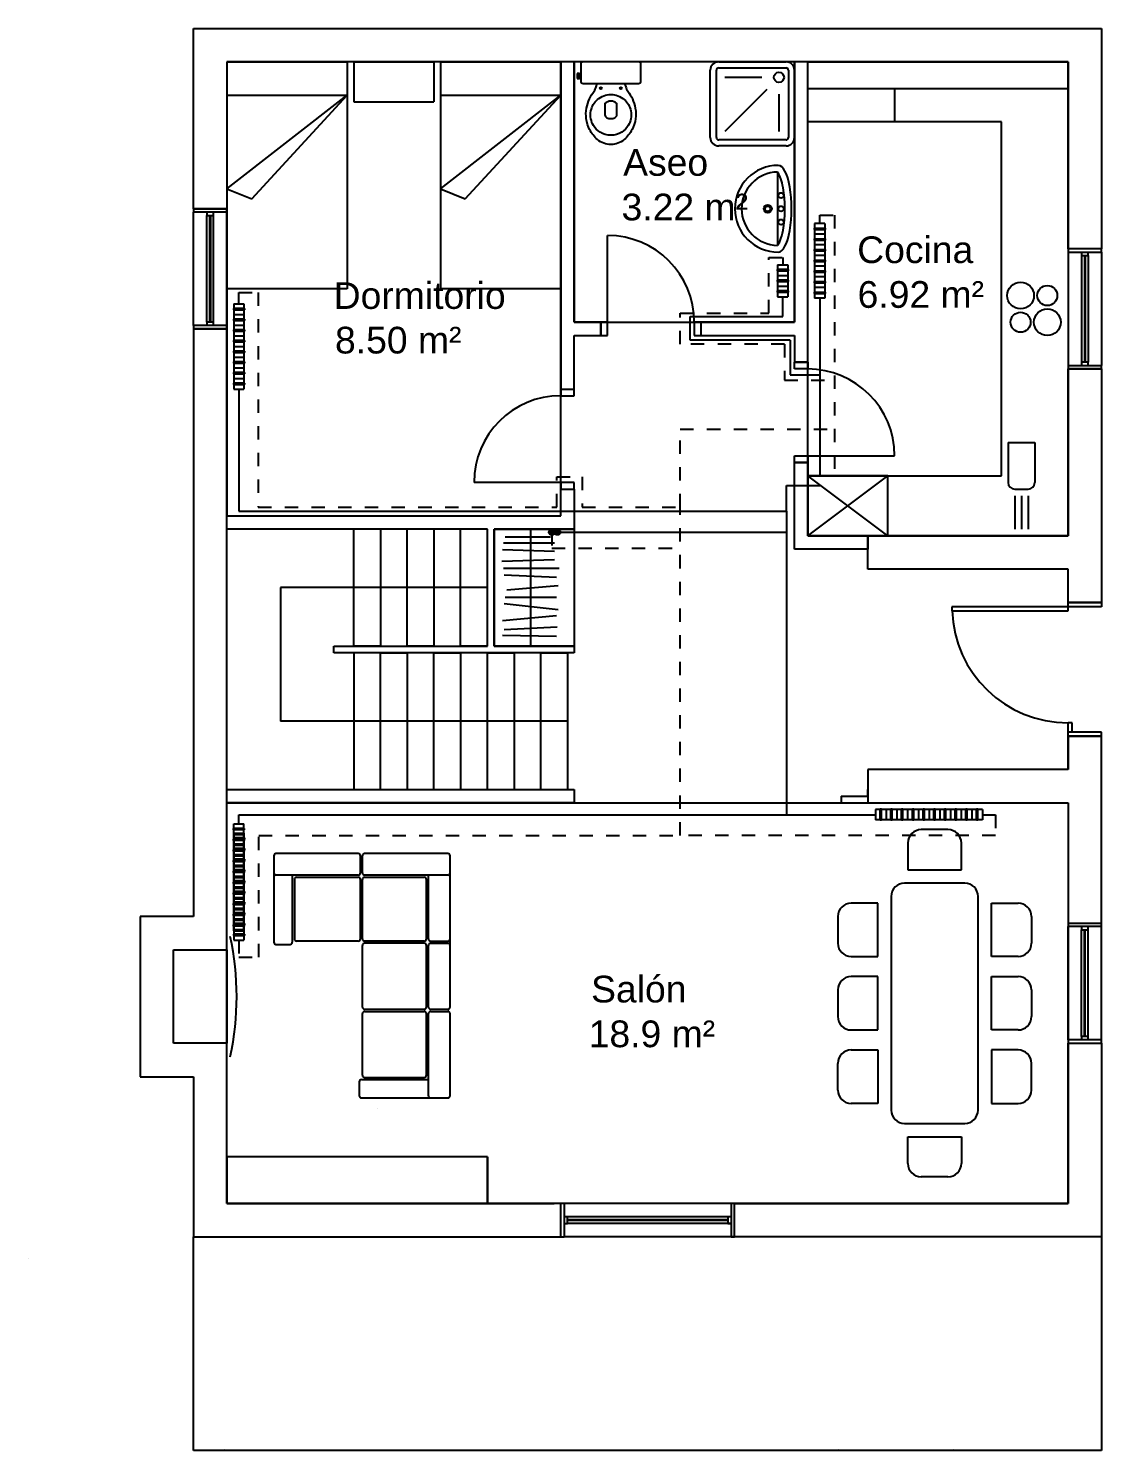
# Model space of a CAD drawing. Header units: millimetres. Extents: x 906 to 923.8, y 1719 to 1729.6.
# Drawn here: x 905.96 to 914, y 1718.96 to 1729.61 of the extents above; entities that cross this region are included whole.
import ezdxf

# ---------------------------------------------------------------- set-up
doc = ezdxf.new("R2010")
doc.units = ezdxf.units.MM
doc.linetypes.add('ACAD_ISO03W100', pattern=[30, 12, -18])
doc.styles.get("Standard").update_dxf_attribs({"font": 'ARIAL.TTF'})

msp = doc.modelspace()

# ---------------------------------------------------------------- hatches: boundary and pattern name
for points in [[(909.906, 1725.838, 1), (909.862, 1725.838, 1)], [(909.949, 1725.838, 1), (909.906, 1725.838, 1)]]:
    msp.add_hatch(color=256).paths.add_polyline_path(points)

# ---------------------------------------------------------------- linework, layer by layer
for p, q in [((907.201, 1728.259), (907.201, 1729.609)), ((907.201, 1729.609), (914.001, 1729.609)), ((914.001, 1729.609), (914.001, 1727.959)), ((913.751, 1729.359), (907.451, 1729.359)), ((907.451, 1729.359), (907.451, 1728.259)), ((909.951, 1729.359), (907.451, 1729.359)), ((907.451, 1729.359), (907.451, 1725.959)), ((907.451, 1729.359), (908.351, 1729.359)), ((907.451, 1729.359), (907.451, 1727.659)), ((908.351, 1729.359), (908.351, 1727.659)), ((908.401, 1729.359), (908.401, 1729.059)), ((908.401, 1729.359), (909.001, 1729.359)), ((909.001, 1729.359), (909.001, 1729.059)), ((909.051, 1729.359), (909.951, 1729.359)), ((909.051, 1729.359), (909.051, 1727.659)), ((910.051, 1729.359), (909.951, 1729.359)), ((909.951, 1729.359), (909.951, 1726.909)), ((909.951, 1725.959), (909.951, 1729.359)), ((909.951, 1729.359), (909.951, 1727.659)), ((910.051, 1727.709), (910.051, 1729.359)), ((911.701, 1729.359), (910.051, 1729.359)), ((910.051, 1729.359), (910.051, 1727.409)), ((911.134, 1729.359), (911.638, 1729.359)), ((911.751, 1729.359), (911.701, 1729.359)), ((911.801, 1729.359), (911.701, 1729.359)), ((911.701, 1729.359), (911.701, 1727.409)), ((911.701, 1727.409), (911.701, 1729.359)), ((911.801, 1725.809), (911.801, 1729.359)), ((911.801, 1729.359), (913.751, 1729.359)), ((911.801, 1727.309), (911.801, 1729.359)), ((911.801, 1729.359), (913.751, 1729.359)), ((911.801, 1729.159), (911.801, 1729.359)), ((913.751, 1729.359), (913.751, 1725.809)), ((913.751, 1729.259), (913.751, 1729.359)), ((913.751, 1729.359), (913.751, 1725.809)), ((910.09, 1729.271), (910.074, 1729.271)), ((910.074, 1729.271), (910.074, 1729.253)), ((910.074, 1729.253), (910.074, 1729.235)), ((910.09, 1729.235), (910.09, 1729.271)), ((910.101, 1729.268), (910.09, 1729.268)), ((911.071, 1728.792), (911.071, 1729.296)), ((911.116, 1728.792), (911.116, 1729.296)), ((911.134, 1729.314), (911.638, 1729.314)), ((911.458, 1729.243), (911.179, 1729.243)), ((911.656, 1729.296), (911.656, 1728.792)), ((911.701, 1729.296), (911.701, 1728.792)), ((913.751, 1727.959), (913.751, 1729.259)), ((910.074, 1729.235), (910.09, 1729.235)), ((910.09, 1729.238), (910.101, 1729.238)), ((911.495, 1729.153), (911.179, 1728.837)), ((911.801, 1729.159), (912.451, 1729.159)), ((911.801, 1728.909), (911.801, 1729.159)), ((911.851, 1729.159), (913.751, 1729.159)), ((912.451, 1729.159), (912.451, 1728.909)), ((907.451, 1729.109), (908.351, 1729.109)), ((907.451, 1728.409), (908.351, 1729.109)), ((907.636, 1728.333), (908.351, 1729.109)), ((908.401, 1729.059), (909.001, 1729.059)), ((909.051, 1729.109), (909.951, 1729.109)), ((909.051, 1728.409), (909.951, 1729.109)), ((909.236, 1728.333), (909.951, 1729.109)), ((911.585, 1729.116), (911.585, 1728.837)), ((913.251, 1728.909), (911.801, 1728.909)), ((913.251, 1726.259), (913.251, 1728.909)), ((911.638, 1728.774), (911.134, 1728.774)), ((911.638, 1728.729), (911.134, 1728.729)), ((911.573, 1728.535), (911.573, 1727.984)), ((907.451, 1728.409), (907.636, 1728.333)), ((909.051, 1728.409), (909.236, 1728.333)), ((907.451, 1728.259), (907.201, 1728.259)), ((907.201, 1728.259), (907.451, 1728.259)), ((907.201, 1728.259), (907.201, 1728.234)), ((907.201, 1727.384), (907.201, 1728.234)), ((907.451, 1728.234), (907.201, 1728.234)), ((907.301, 1728.234), (907.301, 1728.209)), ((907.301, 1727.409), (907.301, 1728.209)), ((907.301, 1728.209), (907.351, 1728.209)), ((907.323, 1727.409), (907.323, 1728.209)), ((907.329, 1727.409), (907.329, 1728.209)), ((907.351, 1728.209), (907.351, 1728.234)), ((907.351, 1727.409), (907.351, 1728.209)), ((907.451, 1728.234), (907.451, 1728.259)), ((907.451, 1727.384), (907.451, 1728.234)), ((911.849, 1728.114), (911.931, 1728.114)), ((911.849, 1728.114), (911.849, 1728.104)), ((911.931, 1728.104), (911.849, 1728.104)), ((911.849, 1728.104), (911.931, 1728.104)), ((911.928, 1728.149), (911.851, 1728.149)), ((911.851, 1728.149), (911.851, 1728.114)), ((911.851, 1728.104), (911.851, 1728.069)), ((911.928, 1728.069), (911.851, 1728.069)), ((911.851, 1728.069), (911.851, 1728.034)), ((911.928, 1728.149), (911.928, 1728.114)), ((911.928, 1728.104), (911.928, 1728.069)), ((911.928, 1728.069), (911.928, 1728.034)), ((911.931, 1728.114), (911.931, 1728.104)), ((910.301, 1727.409), (910.301, 1728.059)), ((911.849, 1728.034), (911.931, 1728.034)), ((911.849, 1728.034), (911.849, 1728.024)), ((911.931, 1728.024), (911.849, 1728.024)), ((911.849, 1728.024), (911.931, 1728.024)), ((911.851, 1728.024), (911.851, 1727.989)), ((911.928, 1727.989), (911.851, 1727.989)), ((911.851, 1727.989), (911.851, 1727.954)), ((911.928, 1728.024), (911.928, 1727.989)), ((911.928, 1727.989), (911.928, 1727.954)), ((911.931, 1728.034), (911.931, 1728.024)), ((911.849, 1727.954), (911.931, 1727.954)), ((911.849, 1727.954), (911.849, 1727.944)), ((911.931, 1727.944), (911.849, 1727.944)), ((911.849, 1727.944), (911.931, 1727.944)), ((911.849, 1727.874), (911.931, 1727.874)), ((911.849, 1727.874), (911.849, 1727.864)), ((911.931, 1727.864), (911.849, 1727.864)), ((911.849, 1727.864), (911.931, 1727.864)), ((911.851, 1727.944), (911.851, 1727.909)), ((911.928, 1727.909), (911.851, 1727.909)), ((911.851, 1727.909), (911.851, 1727.874)), ((911.851, 1727.864), (911.851, 1727.829)), ((911.928, 1727.944), (911.928, 1727.909)), ((911.928, 1727.909), (911.928, 1727.874)), ((911.928, 1727.864), (911.928, 1727.829)), ((911.931, 1727.954), (911.931, 1727.944)), ((911.931, 1727.874), (911.931, 1727.864)), ((914.001, 1727.959), (913.751, 1727.959)), ((914.001, 1727.959), (913.751, 1727.959)), ((913.751, 1727.959), (913.751, 1727.934)), ((913.751, 1727.934), (913.751, 1727.084)), ((913.751, 1727.934), (914.001, 1727.934)), ((913.851, 1727.934), (913.851, 1727.909)), ((913.851, 1727.909), (913.851, 1727.109)), ((913.851, 1727.909), (913.901, 1727.909)), ((913.873, 1727.909), (913.873, 1727.109)), ((913.879, 1727.909), (913.879, 1727.109)), ((913.901, 1727.909), (913.901, 1727.934)), ((913.901, 1727.909), (913.901, 1727.109)), ((914.001, 1727.934), (914.001, 1727.959)), ((914.001, 1727.934), (914.001, 1727.084)), ((911.654, 1727.804), (911.572, 1727.804)), ((911.572, 1727.804), (911.572, 1727.794)), ((911.572, 1727.794), (911.654, 1727.794)), ((911.654, 1727.794), (911.572, 1727.794)), ((911.574, 1727.839), (911.651, 1727.839)), ((911.574, 1727.839), (911.574, 1727.804)), ((911.574, 1727.794), (911.574, 1727.759)), ((911.574, 1727.759), (911.651, 1727.759)), ((911.574, 1727.759), (911.574, 1727.724)), ((911.651, 1727.839), (911.651, 1727.804)), ((911.651, 1727.794), (911.651, 1727.759)), ((911.651, 1727.759), (911.651, 1727.724)), ((911.654, 1727.804), (911.654, 1727.794)), ((911.849, 1727.794), (911.931, 1727.794)), ((911.849, 1727.794), (911.849, 1727.784)), ((911.931, 1727.784), (911.849, 1727.784)), ((911.849, 1727.784), (911.931, 1727.784)), ((911.928, 1727.829), (911.851, 1727.829)), ((911.851, 1727.829), (911.851, 1727.794)), ((911.851, 1727.784), (911.851, 1727.749)), ((911.928, 1727.829), (911.928, 1727.794)), ((911.928, 1727.784), (911.928, 1727.749)), ((911.931, 1727.794), (911.931, 1727.784)), ((908.351, 1727.659), (907.451, 1727.659)), ((909.951, 1727.659), (909.051, 1727.659)), ((910.051, 1727.409), (910.051, 1727.709)), ((911.654, 1727.724), (911.572, 1727.724)), ((911.572, 1727.724), (911.572, 1727.714)), ((911.572, 1727.714), (911.654, 1727.714)), ((911.654, 1727.714), (911.572, 1727.714)), ((911.654, 1727.644), (911.572, 1727.644)), ((911.572, 1727.644), (911.572, 1727.634)), ((911.574, 1727.714), (911.574, 1727.679)), ((911.574, 1727.679), (911.651, 1727.679)), ((911.574, 1727.679), (911.574, 1727.644)), ((911.651, 1727.714), (911.651, 1727.679)), ((911.651, 1727.679), (911.651, 1727.644)), ((911.654, 1727.724), (911.654, 1727.714)), ((911.654, 1727.644), (911.654, 1727.634)), ((911.849, 1727.714), (911.931, 1727.714)), ((911.849, 1727.714), (911.849, 1727.704)), ((911.931, 1727.704), (911.849, 1727.704)), ((911.849, 1727.704), (911.931, 1727.704)), ((911.928, 1727.749), (911.851, 1727.749)), ((911.851, 1727.749), (911.851, 1727.714)), ((911.851, 1727.704), (911.851, 1727.669)), ((911.928, 1727.669), (911.851, 1727.669)), ((911.851, 1727.669), (911.851, 1727.634)), ((911.928, 1727.749), (911.928, 1727.714)), ((911.928, 1727.704), (911.928, 1727.669)), ((911.928, 1727.669), (911.928, 1727.634)), ((911.931, 1727.714), (911.931, 1727.704)), ((907.501, 1727.547), (907.578, 1727.547)), ((907.501, 1727.547), (907.501, 1727.512)), ((907.578, 1727.547), (907.578, 1727.512)), ((911.572, 1727.634), (911.654, 1727.634)), ((911.654, 1727.634), (911.572, 1727.634)), ((911.574, 1727.634), (911.574, 1727.599)), ((911.574, 1727.599), (911.651, 1727.599)), ((911.651, 1727.634), (911.651, 1727.599)), ((911.849, 1727.634), (911.931, 1727.634)), ((911.849, 1727.634), (911.849, 1727.624)), ((911.931, 1727.624), (911.849, 1727.624)), ((911.849, 1727.624), (911.931, 1727.624)), ((911.851, 1727.624), (911.851, 1727.589)), ((911.928, 1727.589), (911.851, 1727.589)), ((911.928, 1727.624), (911.928, 1727.589)), ((911.931, 1727.634), (911.931, 1727.624)), ((907.581, 1727.512), (907.499, 1727.512)), ((907.499, 1727.512), (907.499, 1727.502)), ((907.499, 1727.502), (907.581, 1727.502)), ((907.581, 1727.502), (907.499, 1727.502)), ((907.581, 1727.432), (907.499, 1727.432)), ((907.499, 1727.432), (907.499, 1727.422)), ((907.501, 1727.502), (907.501, 1727.467)), ((907.501, 1727.467), (907.578, 1727.467)), ((907.501, 1727.467), (907.501, 1727.432)), ((907.578, 1727.502), (907.578, 1727.467)), ((907.578, 1727.467), (907.578, 1727.432)), ((907.581, 1727.512), (907.581, 1727.502)), ((907.581, 1727.432), (907.581, 1727.422)), ((907.201, 1727.384), (907.201, 1727.359)), ((907.451, 1727.384), (907.201, 1727.384)), ((907.451, 1727.359), (907.201, 1727.359)), ((907.201, 1727.359), (907.201, 1722.959)), ((907.201, 1727.359), (907.451, 1727.359)), ((907.351, 1727.409), (907.301, 1727.409)), ((907.301, 1727.409), (907.301, 1727.384)), ((907.351, 1727.384), (907.351, 1727.409)), ((907.451, 1727.359), (907.451, 1727.384)), ((907.451, 1722.709), (907.451, 1727.359)), ((907.499, 1727.422), (907.581, 1727.422)), ((907.581, 1727.422), (907.499, 1727.422)), ((907.581, 1727.352), (907.499, 1727.352)), ((907.499, 1727.352), (907.499, 1727.342)), ((907.499, 1727.342), (907.581, 1727.342)), ((907.581, 1727.342), (907.499, 1727.342)), ((907.501, 1727.422), (907.501, 1727.387)), ((907.501, 1727.387), (907.578, 1727.387)), ((907.501, 1727.387), (907.501, 1727.352)), ((907.501, 1727.342), (907.501, 1727.307)), ((907.578, 1727.422), (907.578, 1727.387)), ((907.578, 1727.387), (907.578, 1727.352)), ((907.578, 1727.342), (907.578, 1727.307)), ((907.581, 1727.352), (907.581, 1727.342)), ((910.251, 1727.409), (910.051, 1727.409)), ((910.051, 1727.409), (911.701, 1727.409)), ((910.251, 1727.309), (910.251, 1727.409)), ((910.301, 1727.409), (910.251, 1727.409)), ((910.251, 1727.409), (910.251, 1727.309)), ((910.301, 1727.309), (910.301, 1727.409)), ((911.001, 1727.409), (910.951, 1727.409)), ((910.951, 1727.409), (910.951, 1727.309)), ((911.701, 1727.409), (911.001, 1727.409)), ((911.001, 1727.409), (911.001, 1727.309)), ((911.001, 1727.409), (911.001, 1727.309)), ((907.581, 1727.272), (907.499, 1727.272)), ((907.499, 1727.272), (907.499, 1727.262)), ((907.499, 1727.262), (907.581, 1727.262)), ((907.581, 1727.262), (907.499, 1727.262)), ((907.501, 1727.307), (907.578, 1727.307)), ((907.501, 1727.307), (907.501, 1727.272)), ((907.501, 1727.262), (907.501, 1727.227)), ((907.501, 1727.227), (907.578, 1727.227)), ((907.501, 1727.227), (907.501, 1727.192)), ((907.578, 1727.307), (907.578, 1727.272)), ((907.578, 1727.262), (907.578, 1727.227)), ((907.578, 1727.227), (907.578, 1727.192)), ((907.581, 1727.272), (907.581, 1727.262)), ((910.051, 1726.909), (910.051, 1727.309)), ((910.051, 1727.309), (910.251, 1727.309)), ((910.251, 1727.309), (910.301, 1727.309)), ((910.951, 1727.309), (911.001, 1727.309)), ((911.001, 1727.309), (911.701, 1727.309)), ((911.701, 1727.309), (911.701, 1727.109)), ((911.801, 1727.109), (911.801, 1727.309)), ((907.581, 1727.192), (907.499, 1727.192)), ((907.499, 1727.192), (907.499, 1727.182)), ((907.499, 1727.182), (907.581, 1727.182)), ((907.581, 1727.182), (907.499, 1727.182)), ((907.581, 1727.112), (907.499, 1727.112)), ((907.499, 1727.112), (907.499, 1727.102)), ((907.501, 1727.182), (907.501, 1727.147)), ((907.501, 1727.147), (907.578, 1727.147)), ((907.501, 1727.147), (907.501, 1727.112)), ((907.578, 1727.182), (907.578, 1727.147)), ((907.578, 1727.147), (907.578, 1727.112)), ((907.581, 1727.192), (907.581, 1727.182)), ((907.581, 1727.112), (907.581, 1727.102)), ((907.499, 1727.102), (907.581, 1727.102)), ((907.581, 1727.102), (907.499, 1727.102)), ((907.581, 1727.032), (907.499, 1727.032)), ((907.499, 1727.032), (907.499, 1727.022)), ((907.499, 1727.022), (907.581, 1727.022)), ((907.581, 1727.022), (907.499, 1727.022)), ((907.501, 1727.102), (907.501, 1727.067)), ((907.501, 1727.067), (907.578, 1727.067)), ((907.501, 1727.067), (907.501, 1727.032)), ((907.501, 1727.022), (907.501, 1726.987)), ((907.578, 1727.102), (907.578, 1727.067)), ((907.578, 1727.067), (907.578, 1727.032)), ((907.578, 1727.022), (907.578, 1726.987)), ((907.581, 1727.032), (907.581, 1727.022)), ((911.701, 1727.109), (911.801, 1727.109)), ((911.701, 1727.059), (911.701, 1727.109)), ((911.801, 1727.109), (911.701, 1727.109)), ((911.801, 1727.059), (911.701, 1727.059)), ((911.801, 1727.109), (911.801, 1727.059)), ((913.751, 1727.084), (913.751, 1727.059)), ((913.751, 1727.084), (914.001, 1727.084)), ((913.751, 1725.809), (913.751, 1727.059)), ((913.751, 1727.059), (914.001, 1727.059)), ((914.001, 1727.059), (913.751, 1727.059)), ((913.901, 1727.109), (913.851, 1727.109)), ((913.851, 1727.109), (913.851, 1727.084)), ((913.901, 1727.084), (913.901, 1727.109)), ((914.001, 1727.059), (914.001, 1727.084)), ((914.001, 1727.059), (914.001, 1725.309)), ((907.581, 1726.952), (907.499, 1726.952)), ((907.499, 1726.952), (907.499, 1726.942)), ((907.499, 1726.942), (907.581, 1726.942)), ((907.581, 1726.942), (907.499, 1726.942)), ((907.501, 1726.987), (907.578, 1726.987)), ((907.501, 1726.987), (907.501, 1726.952)), ((907.501, 1726.942), (907.501, 1726.907)), ((907.501, 1726.907), (907.578, 1726.907)), ((907.578, 1726.987), (907.578, 1726.952)), ((907.578, 1726.942), (907.578, 1726.907)), ((907.581, 1726.952), (907.581, 1726.942)), ((909.951, 1726.909), (910.051, 1726.909)), ((909.951, 1726.909), (909.951, 1726.859)), ((909.951, 1726.909), (910.051, 1726.909)), ((910.051, 1726.859), (910.051, 1726.909)), ((909.951, 1726.859), (910.051, 1726.859)), ((913.301, 1726.509), (913.301, 1726.209)), ((913.301, 1726.509), (913.501, 1726.509)), ((913.501, 1726.509), (913.501, 1726.209)), ((911.701, 1726.359), (911.701, 1726.409)), ((911.701, 1726.409), (911.801, 1726.409)), ((911.801, 1726.409), (911.801, 1726.359)), ((911.801, 1726.409), (912.451, 1726.409)), ((911.701, 1725.709), (911.701, 1726.359)), ((911.701, 1726.359), (911.801, 1726.359)), ((911.801, 1726.359), (911.701, 1726.359)), ((911.801, 1726.359), (911.801, 1725.809)), ((912.401, 1725.809), (911.801, 1726.259)), ((911.801, 1725.809), (912.401, 1726.259)), ((911.801, 1726.259), (913.251, 1726.259)), ((911.801, 1725.809), (911.801, 1726.259)), ((909.951, 1726.209), (909.301, 1726.209)), ((910.051, 1726.209), (909.951, 1726.209)), ((909.951, 1726.209), (909.951, 1726.159)), ((909.951, 1725.959), (909.951, 1726.159)), ((909.951, 1726.159), (910.051, 1726.159)), ((909.951, 1726.159), (910.051, 1726.159)), ((910.051, 1726.159), (910.051, 1726.209)), ((910.051, 1726.159), (910.051, 1725.859)), ((913.301, 1726.209), (913.301, 1726.209)), ((913.351, 1726.159), (913.451, 1726.159)), ((913.501, 1726.209), (913.501, 1726.209)), ((913.351, 1726.109), (913.351, 1725.859)), ((913.401, 1726.109), (913.401, 1725.859)), ((913.451, 1726.109), (913.451, 1725.859)), ((907.451, 1725.859), (907.451, 1725.959)), ((907.451, 1725.959), (909.951, 1725.959)), ((907.451, 1725.959), (909.951, 1725.959)), ((909.401, 1725.859), (907.451, 1725.859)), ((908.401, 1725.859), (908.201, 1725.859)), ((908.401, 1724.984), (908.401, 1725.859)), ((908.801, 1725.859), (908.601, 1725.859)), ((908.601, 1725.859), (908.601, 1724.984)), ((908.801, 1724.984), (908.801, 1725.859)), ((909.201, 1725.859), (909.001, 1725.859)), ((909.001, 1725.859), (909.001, 1724.984)), ((909.201, 1724.984), (909.201, 1725.859)), ((909.401, 1724.984), (909.401, 1725.859)), ((910.051, 1725.859), (909.451, 1725.859)), ((909.451, 1725.859), (909.451, 1724.984)), ((909.451, 1725.859), (910.051, 1725.859)), ((909.451, 1724.984), (909.451, 1725.859)), ((909.726, 1724.984), (909.726, 1725.859)), ((910.051, 1725.859), (910.051, 1724.984)), ((909.522, 1725.756), (909.905, 1725.756)), ((909.535, 1725.802), (909.873, 1725.802)), ((913.751, 1725.809), (911.801, 1725.809)), ((911.801, 1725.809), (912.251, 1725.809)), ((913.751, 1725.809), (911.801, 1725.809)), ((912.251, 1725.809), (912.251, 1725.709)), ((912.251, 1725.559), (912.251, 1725.809)), ((912.251, 1725.809), (913.751, 1725.809)), ((909.509, 1725.62), (909.905, 1725.633)), ((909.905, 1725.691), (909.515, 1725.704)), ((912.251, 1725.709), (911.701, 1725.709)), ((909.522, 1725.568), (909.938, 1725.568)), ((909.918, 1725.497), (909.528, 1725.516)), ((913.751, 1725.559), (912.251, 1725.559)), ((913.751, 1725.309), (913.751, 1725.559)), ((909.401, 1725.422), (907.851, 1725.422)), ((907.851, 1725.422), (907.851, 1724.422)), ((909.548, 1725.406), (909.931, 1725.438)), ((909.528, 1725.302), (909.931, 1725.257)), ((909.918, 1725.347), (909.535, 1725.347)), ((914.001, 1725.309), (913.751, 1725.309)), ((913.751, 1725.249), (913.751, 1725.309)), ((913.751, 1725.309), (914.001, 1725.309)), ((914.001, 1725.309), (914.001, 1725.279)), ((909.918, 1725.211), (909.515, 1725.172)), ((913.751, 1725.279), (912.881, 1725.279)), ((912.881, 1725.279), (912.881, 1725.249)), ((912.881, 1725.249), (913.751, 1725.249)), ((914.001, 1725.279), (913.751, 1725.279)), ((909.528, 1725.107), (909.925, 1725.127)), ((908.251, 1724.959), (908.251, 1724.984)), ((908.251, 1724.984), (909.401, 1724.984)), ((908.601, 1724.984), (908.401, 1724.984)), ((909.001, 1724.984), (908.801, 1724.984)), ((909.401, 1724.984), (909.201, 1724.984)), ((909.451, 1724.984), (910.051, 1724.984)), ((910.051, 1724.984), (909.451, 1724.984)), ((909.918, 1725.055), (909.515, 1725.062)), ((910.051, 1724.984), (910.051, 1724.934)), ((910.051, 1724.984), (910.051, 1724.934)), ((908.251, 1724.934), (908.251, 1724.959)), ((910.051, 1724.934), (908.251, 1724.934)), ((908.401, 1724.934), (908.401, 1723.909)), ((908.601, 1723.909), (908.601, 1724.934)), ((908.601, 1724.934), (908.801, 1724.934)), ((908.801, 1724.934), (908.801, 1723.909)), ((909.001, 1723.909), (909.001, 1724.934)), ((909.001, 1724.934), (909.201, 1724.934)), ((909.201, 1724.934), (909.201, 1723.909)), ((909.401, 1723.909), (909.401, 1724.934)), ((909.401, 1724.934), (909.601, 1724.934)), ((909.601, 1724.934), (909.601, 1723.909)), ((909.801, 1723.909), (909.801, 1724.934)), ((909.801, 1724.934), (910.001, 1724.934)), ((910.001, 1724.934), (910.001, 1723.909)), ((910.001, 1724.422), (907.851, 1724.422)), ((913.751, 1724.309), (913.751, 1724.409)), ((913.781, 1724.409), (913.751, 1724.409)), ((913.781, 1724.339), (913.781, 1724.409)), ((914.001, 1724.339), (913.751, 1724.339)), ((914.001, 1724.309), (913.751, 1724.309)), ((913.751, 1724.309), (913.751, 1724.059)), ((913.751, 1724.309), (914.001, 1724.309)), ((914.001, 1724.309), (914.001, 1724.339)), ((914.001, 1724.059), (914.001, 1724.309)), ((913.751, 1724.059), (912.251, 1724.059)), ((912.251, 1724.059), (912.251, 1723.809)), ((914.001, 1722.909), (914.001, 1724.059)), ((907.451, 1723.809), (907.451, 1723.909)), ((907.451, 1723.909), (910.051, 1723.909)), ((910.051, 1723.809), (907.451, 1723.809)), ((907.451, 1723.809), (913.751, 1723.809)), ((907.451, 1720.809), (907.451, 1723.809)), ((908.401, 1723.909), (908.601, 1723.909)), ((908.801, 1723.909), (909.001, 1723.909)), ((909.201, 1723.909), (909.401, 1723.909)), ((909.601, 1723.909), (909.801, 1723.909)), ((910.051, 1723.909), (910.051, 1723.809)), ((912.051, 1723.859), (912.251, 1723.859)), ((912.051, 1723.859), (912.051, 1723.809)), ((912.051, 1723.809), (912.251, 1723.809)), ((912.251, 1723.859), (912.251, 1723.909)), ((912.251, 1723.809), (913.751, 1723.809)), ((913.751, 1723.809), (913.751, 1722.909)), ((913.751, 1723.809), (913.751, 1720.809)), ((912.309, 1723.759), (912.309, 1723.682)), ((912.344, 1723.759), (912.309, 1723.759)), ((912.344, 1723.762), (912.344, 1723.68)), ((912.344, 1723.68), (912.344, 1723.762)), ((912.354, 1723.762), (912.344, 1723.762)), ((912.354, 1723.68), (912.354, 1723.762)), ((912.389, 1723.759), (912.354, 1723.759)), ((912.389, 1723.759), (912.389, 1723.682)), ((912.424, 1723.759), (912.389, 1723.759)), ((912.424, 1723.762), (912.424, 1723.68)), ((912.424, 1723.68), (912.424, 1723.762)), ((912.434, 1723.762), (912.424, 1723.762)), ((912.434, 1723.68), (912.434, 1723.762)), ((912.469, 1723.759), (912.434, 1723.759)), ((912.504, 1723.759), (912.469, 1723.759)), ((912.469, 1723.759), (912.469, 1723.682)), ((912.504, 1723.762), (912.504, 1723.68)), ((912.504, 1723.68), (912.504, 1723.762)), ((912.514, 1723.762), (912.504, 1723.762)), ((912.514, 1723.68), (912.514, 1723.762)), ((912.549, 1723.759), (912.514, 1723.759)), ((912.549, 1723.759), (912.549, 1723.682)), ((912.584, 1723.759), (912.549, 1723.759)), ((912.584, 1723.762), (912.584, 1723.68)), ((912.584, 1723.68), (912.584, 1723.762)), ((912.594, 1723.762), (912.584, 1723.762)), ((912.594, 1723.68), (912.594, 1723.762)), ((912.629, 1723.759), (912.594, 1723.759)), ((912.629, 1723.759), (912.629, 1723.682)), ((912.664, 1723.759), (912.629, 1723.759)), ((912.664, 1723.762), (912.664, 1723.68)), ((912.664, 1723.68), (912.664, 1723.762)), ((912.674, 1723.762), (912.664, 1723.762)), ((912.674, 1723.68), (912.674, 1723.762)), ((912.709, 1723.759), (912.674, 1723.759)), ((912.744, 1723.759), (912.709, 1723.759)), ((912.709, 1723.759), (912.709, 1723.682)), ((912.744, 1723.762), (912.744, 1723.68)), ((912.744, 1723.68), (912.744, 1723.762)), ((912.754, 1723.762), (912.744, 1723.762)), ((912.754, 1723.68), (912.754, 1723.762)), ((912.789, 1723.759), (912.754, 1723.759)), ((912.789, 1723.759), (912.789, 1723.682)), ((912.824, 1723.759), (912.789, 1723.759)), ((912.824, 1723.762), (912.824, 1723.68)), ((912.824, 1723.68), (912.824, 1723.762)), ((912.834, 1723.762), (912.824, 1723.762)), ((912.834, 1723.68), (912.834, 1723.762)), ((912.869, 1723.759), (912.834, 1723.759)), ((912.869, 1723.759), (912.869, 1723.682)), ((912.904, 1723.759), (912.869, 1723.759)), ((912.904, 1723.762), (912.904, 1723.68)), ((912.904, 1723.68), (912.904, 1723.762)), ((912.914, 1723.762), (912.904, 1723.762)), ((912.914, 1723.68), (912.914, 1723.762)), ((912.949, 1723.759), (912.914, 1723.759)), ((912.984, 1723.759), (912.949, 1723.759)), ((912.949, 1723.759), (912.949, 1723.682)), ((912.984, 1723.762), (912.984, 1723.68)), ((912.984, 1723.68), (912.984, 1723.762)), ((912.994, 1723.762), (912.984, 1723.762)), ((912.994, 1723.68), (912.994, 1723.762)), ((913.029, 1723.759), (912.994, 1723.759)), ((913.029, 1723.759), (913.029, 1723.682)), ((913.064, 1723.759), (913.029, 1723.759)), ((913.064, 1723.762), (913.064, 1723.68)), ((913.064, 1723.68), (913.064, 1723.762)), ((913.074, 1723.762), (913.064, 1723.762)), ((913.074, 1723.68), (913.074, 1723.762)), ((913.109, 1723.759), (913.074, 1723.759)), ((913.109, 1723.759), (913.109, 1723.682)), ((907.499, 1723.617), (907.581, 1723.617)), ((907.581, 1723.617), (907.499, 1723.617)), ((907.499, 1723.607), (907.499, 1723.617)), ((907.581, 1723.607), (907.499, 1723.607)), ((907.501, 1723.652), (907.578, 1723.652)), ((907.501, 1723.617), (907.501, 1723.652)), ((907.501, 1723.572), (907.501, 1723.607)), ((907.578, 1723.617), (907.578, 1723.652)), ((907.578, 1723.572), (907.578, 1723.607)), ((907.581, 1723.607), (907.581, 1723.617)), ((912.344, 1723.682), (912.309, 1723.682)), ((912.354, 1723.68), (912.344, 1723.68)), ((912.389, 1723.682), (912.354, 1723.682)), ((912.424, 1723.682), (912.389, 1723.682)), ((912.434, 1723.68), (912.424, 1723.68)), ((912.469, 1723.682), (912.434, 1723.682)), ((912.504, 1723.682), (912.469, 1723.682)), ((912.514, 1723.68), (912.504, 1723.68)), ((912.549, 1723.682), (912.514, 1723.682)), ((912.584, 1723.682), (912.549, 1723.682)), ((912.594, 1723.68), (912.584, 1723.68)), ((912.629, 1723.682), (912.594, 1723.682)), ((912.664, 1723.682), (912.629, 1723.682)), ((912.851, 1723.609), (912.651, 1723.609)), ((912.674, 1723.68), (912.664, 1723.68)), ((912.709, 1723.682), (912.674, 1723.682)), ((912.744, 1723.682), (912.709, 1723.682)), ((912.754, 1723.68), (912.744, 1723.68)), ((912.789, 1723.682), (912.754, 1723.682)), ((912.824, 1723.682), (912.789, 1723.682)), ((912.834, 1723.68), (912.824, 1723.68)), ((912.869, 1723.682), (912.834, 1723.682)), ((912.904, 1723.682), (912.869, 1723.682)), ((912.914, 1723.68), (912.904, 1723.68)), ((912.949, 1723.682), (912.914, 1723.682)), ((912.984, 1723.682), (912.949, 1723.682)), ((912.994, 1723.68), (912.984, 1723.68)), ((913.029, 1723.682), (912.994, 1723.682)), ((913.064, 1723.682), (913.029, 1723.682)), ((913.074, 1723.68), (913.064, 1723.68)), ((913.109, 1723.682), (913.074, 1723.682)), ((907.581, 1723.547), (907.499, 1723.547)), ((907.499, 1723.547), (907.499, 1723.537)), ((907.499, 1723.537), (907.581, 1723.537)), ((907.581, 1723.537), (907.499, 1723.537)), ((907.499, 1723.527), (907.499, 1723.537)), ((907.499, 1723.537), (907.581, 1723.537)), ((907.581, 1723.537), (907.499, 1723.537)), ((907.581, 1723.527), (907.499, 1723.527)), ((907.501, 1723.582), (907.578, 1723.582)), ((907.501, 1723.582), (907.501, 1723.547)), ((907.501, 1723.572), (907.578, 1723.572)), ((907.501, 1723.537), (907.501, 1723.572)), ((907.501, 1723.537), (907.501, 1723.502)), ((907.501, 1723.492), (907.501, 1723.527)), ((907.501, 1723.502), (907.578, 1723.502)), ((907.501, 1723.502), (907.501, 1723.467)), ((907.501, 1723.457), (907.501, 1723.492)), ((907.501, 1723.492), (907.578, 1723.492)), ((907.578, 1723.582), (907.578, 1723.547)), ((907.578, 1723.537), (907.578, 1723.572)), ((907.578, 1723.537), (907.578, 1723.502)), ((907.578, 1723.492), (907.578, 1723.527)), ((907.578, 1723.502), (907.578, 1723.467)), ((907.578, 1723.457), (907.578, 1723.492)), ((907.581, 1723.547), (907.581, 1723.537)), ((907.581, 1723.527), (907.581, 1723.537)), ((912.551, 1723.509), (912.551, 1723.309)), ((912.951, 1723.309), (912.951, 1723.509)), ((907.581, 1723.467), (907.499, 1723.467)), ((907.499, 1723.467), (907.499, 1723.457)), ((907.499, 1723.457), (907.581, 1723.457)), ((907.581, 1723.457), (907.499, 1723.457)), ((907.499, 1723.447), (907.499, 1723.457)), ((907.499, 1723.457), (907.581, 1723.457)), ((907.581, 1723.457), (907.499, 1723.457)), ((907.581, 1723.447), (907.499, 1723.447)), ((907.581, 1723.387), (907.499, 1723.387)), ((907.499, 1723.387), (907.499, 1723.377)), ((907.501, 1723.457), (907.501, 1723.422)), ((907.501, 1723.412), (907.501, 1723.447)), ((907.501, 1723.422), (907.578, 1723.422)), ((907.501, 1723.422), (907.501, 1723.387)), ((907.501, 1723.412), (907.578, 1723.412)), ((907.501, 1723.377), (907.501, 1723.412)), ((907.578, 1723.457), (907.578, 1723.422)), ((907.578, 1723.412), (907.578, 1723.447)), ((907.578, 1723.422), (907.578, 1723.387)), ((907.578, 1723.377), (907.578, 1723.412)), ((907.581, 1723.467), (907.581, 1723.457)), ((907.581, 1723.447), (907.581, 1723.457)), ((907.581, 1723.387), (907.581, 1723.377)), ((907.802, 1723.414), (907.802, 1722.766)), ((907.802, 1723.414), (907.802, 1723.285)), ((908.434, 1723.431), (907.818, 1723.431)), ((908.45, 1723.285), (908.45, 1723.414)), ((908.466, 1723.285), (908.466, 1723.414)), ((909.106, 1723.431), (908.482, 1723.431)), ((909.098, 1723.431), (908.993, 1723.431)), ((909.122, 1722.28), (909.122, 1723.414)), ((907.499, 1723.377), (907.581, 1723.377)), ((907.581, 1723.377), (907.499, 1723.377)), ((907.499, 1723.367), (907.499, 1723.377)), ((907.499, 1723.377), (907.581, 1723.377)), ((907.581, 1723.377), (907.499, 1723.377)), ((907.581, 1723.367), (907.499, 1723.367)), ((907.581, 1723.307), (907.499, 1723.307)), ((907.499, 1723.307), (907.499, 1723.297)), ((907.499, 1723.297), (907.581, 1723.297)), ((907.581, 1723.297), (907.499, 1723.297)), ((907.499, 1723.287), (907.499, 1723.297)), ((907.499, 1723.297), (907.581, 1723.297)), ((907.581, 1723.297), (907.499, 1723.297)), ((907.581, 1723.287), (907.499, 1723.287)), ((907.501, 1723.377), (907.501, 1723.342)), ((907.501, 1723.332), (907.501, 1723.367)), ((907.501, 1723.342), (907.578, 1723.342)), ((907.501, 1723.342), (907.501, 1723.307)), ((907.501, 1723.332), (907.578, 1723.332)), ((907.501, 1723.297), (907.501, 1723.332)), ((907.501, 1723.297), (907.501, 1723.262)), ((907.501, 1723.252), (907.501, 1723.287)), ((907.578, 1723.377), (907.578, 1723.342)), ((907.578, 1723.332), (907.578, 1723.367)), ((907.578, 1723.342), (907.578, 1723.307)), ((907.578, 1723.297), (907.578, 1723.332)), ((907.578, 1723.297), (907.578, 1723.262)), ((907.578, 1723.252), (907.578, 1723.287)), ((907.581, 1723.367), (907.581, 1723.377)), ((907.581, 1723.307), (907.581, 1723.297)), ((907.581, 1723.287), (907.581, 1723.297)), ((912.551, 1723.309), (912.751, 1723.309)), ((912.751, 1723.309), (912.951, 1723.309)), ((907.581, 1723.227), (907.499, 1723.227)), ((907.499, 1723.227), (907.499, 1723.217)), ((907.499, 1723.217), (907.581, 1723.217)), ((907.581, 1723.217), (907.499, 1723.217)), ((907.499, 1723.207), (907.499, 1723.217)), ((907.499, 1723.217), (907.581, 1723.217)), ((907.581, 1723.217), (907.499, 1723.217)), ((907.581, 1723.207), (907.499, 1723.207)), ((907.501, 1723.262), (907.578, 1723.262)), ((907.501, 1723.262), (907.501, 1723.227)), ((907.501, 1723.217), (907.501, 1723.252)), ((907.501, 1723.252), (907.578, 1723.252)), ((907.501, 1723.217), (907.501, 1723.182)), ((907.501, 1723.172), (907.501, 1723.207)), ((907.501, 1723.182), (907.578, 1723.182)), ((907.501, 1723.182), (907.501, 1723.147)), ((907.501, 1723.172), (907.578, 1723.172)), ((907.501, 1723.137), (907.501, 1723.172)), ((907.578, 1723.262), (907.578, 1723.227)), ((907.578, 1723.217), (907.578, 1723.252)), ((907.578, 1723.217), (907.578, 1723.182)), ((907.578, 1723.172), (907.578, 1723.207)), ((907.578, 1723.182), (907.578, 1723.147)), ((907.578, 1723.137), (907.578, 1723.172)), ((907.581, 1723.227), (907.581, 1723.217)), ((907.581, 1723.207), (907.581, 1723.217)), ((908.434, 1723.269), (907.818, 1723.269)), ((907.94, 1723.269), (907.94, 1722.766)), ((907.956, 1723.236), (907.956, 1722.791)), ((908.434, 1723.252), (907.972, 1723.252)), ((908.45, 1722.791), (908.45, 1723.236)), ((908.466, 1722.791), (908.466, 1723.236)), ((909.106, 1723.269), (908.482, 1723.269)), ((908.928, 1723.252), (908.482, 1723.252)), ((908.944, 1722.791), (908.944, 1723.236)), ((908.96, 1722.791), (908.96, 1723.269)), ((912.976, 1723.209), (912.526, 1723.209)), ((907.581, 1723.147), (907.499, 1723.147)), ((907.499, 1723.147), (907.499, 1723.137)), ((907.499, 1723.137), (907.581, 1723.137)), ((907.581, 1723.137), (907.499, 1723.137)), ((907.499, 1723.127), (907.499, 1723.137)), ((907.499, 1723.137), (907.581, 1723.137)), ((907.581, 1723.137), (907.499, 1723.137)), ((907.581, 1723.127), (907.499, 1723.127)), ((907.581, 1723.067), (907.499, 1723.067)), ((907.499, 1723.067), (907.499, 1723.057)), ((907.501, 1723.137), (907.501, 1723.102)), ((907.501, 1723.092), (907.501, 1723.127)), ((907.501, 1723.102), (907.578, 1723.102)), ((907.501, 1723.102), (907.501, 1723.067)), ((907.501, 1723.092), (907.578, 1723.092)), ((907.501, 1723.057), (907.501, 1723.092)), ((907.578, 1723.137), (907.578, 1723.102)), ((907.578, 1723.092), (907.578, 1723.127)), ((907.578, 1723.102), (907.578, 1723.067)), ((907.578, 1723.057), (907.578, 1723.092)), ((907.581, 1723.147), (907.581, 1723.137)), ((907.581, 1723.127), (907.581, 1723.137)), ((907.581, 1723.067), (907.581, 1723.057)), ((912.426, 1723.109), (912.426, 1721.509)), ((913.076, 1721.509), (913.076, 1723.109)), ((907.201, 1722.959), (906.801, 1722.959)), ((906.801, 1722.959), (906.801, 1721.759)), ((907.499, 1723.057), (907.581, 1723.057)), ((907.581, 1723.057), (907.499, 1723.057)), ((907.499, 1723.047), (907.499, 1723.057)), ((907.499, 1723.057), (907.581, 1723.057)), ((907.581, 1723.057), (907.499, 1723.057)), ((907.581, 1723.047), (907.499, 1723.047)), ((907.581, 1722.987), (907.499, 1722.987)), ((907.499, 1722.987), (907.499, 1722.977)), ((907.499, 1722.977), (907.581, 1722.977)), ((907.581, 1722.977), (907.499, 1722.977)), ((907.499, 1722.967), (907.499, 1722.977)), ((907.499, 1722.977), (907.581, 1722.977)), ((907.581, 1722.977), (907.499, 1722.977)), ((907.581, 1722.967), (907.499, 1722.967)), ((907.501, 1723.057), (907.501, 1723.022)), ((907.501, 1723.012), (907.501, 1723.047)), ((907.501, 1723.022), (907.578, 1723.022)), ((907.501, 1723.022), (907.501, 1722.987)), ((907.501, 1722.977), (907.501, 1723.012)), ((907.501, 1723.012), (907.578, 1723.012)), ((907.501, 1722.977), (907.501, 1722.942)), ((907.501, 1722.932), (907.501, 1722.967)), ((907.578, 1723.057), (907.578, 1723.022)), ((907.578, 1723.012), (907.578, 1723.047)), ((907.578, 1723.022), (907.578, 1722.987)), ((907.578, 1722.977), (907.578, 1723.012)), ((907.578, 1722.977), (907.578, 1722.942)), ((907.578, 1722.932), (907.578, 1722.967)), ((907.581, 1723.047), (907.581, 1723.057)), ((907.581, 1722.987), (907.581, 1722.977)), ((907.581, 1722.967), (907.581, 1722.977)), ((912.026, 1722.959), (912.026, 1722.759)), ((912.326, 1723.059), (912.126, 1723.059)), ((912.326, 1722.859), (912.326, 1723.059)), ((913.176, 1722.859), (913.176, 1723.059)), ((913.176, 1723.059), (913.376, 1723.059)), ((913.476, 1722.959), (913.476, 1722.759)), ((907.581, 1722.907), (907.499, 1722.907)), ((907.499, 1722.907), (907.499, 1722.897)), ((907.499, 1722.897), (907.581, 1722.897)), ((907.581, 1722.897), (907.499, 1722.897)), ((907.499, 1722.887), (907.499, 1722.897)), ((907.499, 1722.897), (907.581, 1722.897)), ((907.581, 1722.897), (907.499, 1722.897)), ((907.581, 1722.887), (907.499, 1722.887)), ((907.501, 1722.942), (907.578, 1722.942)), ((907.501, 1722.942), (907.501, 1722.907)), ((907.501, 1722.932), (907.578, 1722.932)), ((907.501, 1722.897), (907.501, 1722.932)), ((907.501, 1722.897), (907.501, 1722.862)), ((907.501, 1722.852), (907.501, 1722.887)), ((907.501, 1722.862), (907.578, 1722.862)), ((907.501, 1722.862), (907.501, 1722.827)), ((907.501, 1722.852), (907.578, 1722.852)), ((907.578, 1722.942), (907.578, 1722.907)), ((907.578, 1722.897), (907.578, 1722.932)), ((907.578, 1722.897), (907.578, 1722.862)), ((907.578, 1722.852), (907.578, 1722.887)), ((907.578, 1722.862), (907.578, 1722.827)), ((907.581, 1722.907), (907.581, 1722.897)), ((907.581, 1722.887), (907.581, 1722.897)), ((912.326, 1722.659), (912.326, 1722.859)), ((913.176, 1722.659), (913.176, 1722.859)), ((913.751, 1722.909), (914.001, 1722.909)), ((913.751, 1722.909), (914.001, 1722.909)), ((913.751, 1722.909), (913.751, 1722.884)), ((913.751, 1722.034), (913.751, 1722.884)), ((914.001, 1722.884), (913.751, 1722.884)), ((913.851, 1722.884), (913.851, 1722.859)), ((913.851, 1722.059), (913.851, 1722.859)), ((913.851, 1722.859), (913.901, 1722.859)), ((913.873, 1722.059), (913.873, 1722.859)), ((913.879, 1722.059), (913.879, 1722.859)), ((913.901, 1722.859), (913.901, 1722.884)), ((913.901, 1722.059), (913.901, 1722.859)), ((914.001, 1722.884), (914.001, 1722.909)), ((914.001, 1722.034), (914.001, 1722.884)), ((907.581, 1722.827), (907.499, 1722.827)), ((907.499, 1722.827), (907.499, 1722.817)), ((907.499, 1722.817), (907.581, 1722.817)), ((907.581, 1722.817), (907.499, 1722.817)), ((907.501, 1722.817), (907.501, 1722.782)), ((907.501, 1722.782), (907.578, 1722.782)), ((907.578, 1722.817), (907.578, 1722.782)), ((907.581, 1722.827), (907.581, 1722.817)), ((907.818, 1722.75), (907.923, 1722.75)), ((908.434, 1722.774), (907.972, 1722.774)), ((908.928, 1722.774), (908.482, 1722.774)), ((908.928, 1722.758), (908.482, 1722.758)), ((908.976, 1722.774), (909.106, 1722.774)), ((908.976, 1722.758), (909.106, 1722.758)), ((907.051, 1722.009), (907.051, 1722.709)), ((907.051, 1722.709), (907.451, 1722.709)), ((907.451, 1722.709), (907.451, 1722.009)), ((908.466, 1722.28), (908.466, 1722.742)), ((908.944, 1722.28), (908.944, 1722.742)), ((908.96, 1722.28), (908.96, 1722.742)), ((912.126, 1722.659), (912.326, 1722.659)), ((913.376, 1722.659), (913.176, 1722.659)), ((912.326, 1722.509), (912.126, 1722.509)), ((912.326, 1722.309), (912.326, 1722.509)), ((913.176, 1722.309), (913.176, 1722.509)), ((913.176, 1722.509), (913.376, 1722.509)), ((912.026, 1722.409), (912.026, 1722.209)), ((913.476, 1722.409), (913.476, 1722.209)), ((908.466, 1721.77), (908.466, 1722.232)), ((908.482, 1722.264), (908.928, 1722.264)), ((908.482, 1722.248), (908.928, 1722.248)), ((908.944, 1721.77), (908.944, 1722.232)), ((908.96, 1721.616), (908.96, 1722.232)), ((908.976, 1722.264), (909.106, 1722.264)), ((908.976, 1722.248), (909.106, 1722.248)), ((909.122, 1721.616), (909.122, 1722.232)), ((912.326, 1722.109), (912.326, 1722.309)), ((913.176, 1722.109), (913.176, 1722.309)), ((912.126, 1722.109), (912.326, 1722.109)), ((913.376, 1722.109), (913.176, 1722.109)), ((907.451, 1722.009), (907.051, 1722.009)), ((907.451, 1720.809), (907.451, 1722.009)), ((913.751, 1722.034), (913.751, 1722.009)), ((914.001, 1722.034), (913.751, 1722.034)), ((913.751, 1720.809), (913.751, 1722.009)), ((913.751, 1722.009), (914.001, 1722.009)), ((913.751, 1722.009), (914.001, 1722.009)), ((913.901, 1722.059), (913.851, 1722.059)), ((913.851, 1722.059), (913.851, 1722.034)), ((913.901, 1722.034), (913.901, 1722.059)), ((914.001, 1722.009), (914.001, 1722.034)), ((914.001, 1722.009), (914.001, 1720.559)), ((912.126, 1721.959), (912.326, 1721.959)), ((912.326, 1721.959), (912.326, 1721.759)), ((913.376, 1721.959), (913.176, 1721.959)), ((913.176, 1721.959), (913.176, 1721.759)), ((912.026, 1721.659), (912.026, 1721.859)), ((913.476, 1721.659), (913.476, 1721.859)), ((906.801, 1721.759), (907.201, 1721.759)), ((907.201, 1721.759), (907.201, 1720.559)), ((908.442, 1721.721), (908.442, 1721.616)), ((908.458, 1721.738), (908.96, 1721.738)), ((908.482, 1721.754), (908.928, 1721.754)), ((909.122, 1721.616), (909.122, 1721.721)), ((912.326, 1721.759), (912.326, 1721.559)), ((913.176, 1721.759), (913.176, 1721.559)), ((908.458, 1721.6), (909.106, 1721.6)), ((908.976, 1721.6), (909.106, 1721.6)), ((908.576, 1721.518), (908.576, 1721.518)), ((908.576, 1721.518), (908.576, 1721.518)), ((908.576, 1721.518), (908.576, 1721.518)), ((908.576, 1721.518), (908.576, 1721.518)), ((908.576, 1721.518), (908.576, 1721.518)), ((908.576, 1721.518), (908.576, 1721.518)), ((908.576, 1721.518), (908.576, 1721.518)), ((908.576, 1721.518), (908.576, 1721.518)), ((908.576, 1721.518), (908.576, 1721.518)), ((908.576, 1721.518), (908.576, 1721.518)), ((908.576, 1721.518), (908.576, 1721.518)), ((908.576, 1721.518), (908.576, 1721.518)), ((908.576, 1721.518), (908.576, 1721.518)), ((908.576, 1721.518), (908.576, 1721.518)), ((908.576, 1721.518), (908.576, 1721.518)), ((908.576, 1721.518), (908.576, 1721.518)), ((908.576, 1721.518), (908.576, 1721.518)), ((908.576, 1721.518), (908.576, 1721.518)), ((908.576, 1721.518), (908.576, 1721.518)), ((908.576, 1721.518), (908.576, 1721.518)), ((912.326, 1721.559), (912.126, 1721.559)), ((913.176, 1721.559), (913.376, 1721.559)), ((912.526, 1721.409), (912.976, 1721.409)), ((912.551, 1721.109), (912.551, 1721.309)), ((912.551, 1721.309), (912.751, 1721.309)), ((912.751, 1721.309), (912.951, 1721.309)), ((912.951, 1721.309), (912.951, 1721.109)), ((909.401, 1721.159), (907.451, 1721.159)), ((907.451, 1721.159), (907.451, 1720.809)), ((909.401, 1721.159), (909.401, 1720.809)), ((909.401, 1720.809), (909.401, 1721.159)), ((912.851, 1721.009), (912.651, 1721.009)), ((909.951, 1720.809), (907.451, 1720.809)), ((907.451, 1720.809), (909.401, 1720.809)), ((913.751, 1720.809), (907.451, 1720.809)), ((907.951, 1720.809), (909.901, 1720.809)), ((909.951, 1720.559), (909.951, 1720.809)), ((909.951, 1720.559), (909.951, 1720.809)), ((909.976, 1720.809), (909.951, 1720.809)), ((911.251, 1720.809), (909.976, 1720.809)), ((909.976, 1720.809), (909.976, 1720.559)), ((911.226, 1720.809), (911.226, 1720.559)), ((911.251, 1720.809), (911.226, 1720.809)), ((911.251, 1720.559), (911.251, 1720.809)), ((911.251, 1720.809), (913.751, 1720.809)), ((911.251, 1720.559), (911.251, 1720.809)), ((910.001, 1720.709), (909.976, 1720.709)), ((909.976, 1720.659), (910.001, 1720.659)), ((911.226, 1720.709), (910.001, 1720.709)), ((910.001, 1720.659), (910.001, 1720.709)), ((911.201, 1720.687), (910.001, 1720.687)), ((911.201, 1720.681), (910.001, 1720.681)), ((911.226, 1720.659), (910.001, 1720.659)), ((911.201, 1720.709), (911.201, 1720.659)), ((911.226, 1720.709), (911.201, 1720.709)), ((911.201, 1720.659), (911.226, 1720.659)), ((907.201, 1718.959), (907.201, 1720.559)), ((907.201, 1720.559), (909.951, 1720.559)), ((909.951, 1720.559), (909.976, 1720.559)), ((911.251, 1720.559), (909.976, 1720.559)), ((911.226, 1720.559), (911.251, 1720.559)), ((914.001, 1720.559), (911.251, 1720.559)), ((911.251, 1720.559), (911.251, 1720.559)), ((914.001, 1720.559), (914.001, 1718.959)), ((905.964, 1720.396), (905.964, 1720.396)), ((905.964, 1720.396), (905.964, 1720.396)), ((905.964, 1720.396), (905.964, 1720.396)), ((905.964, 1720.396), (905.964, 1720.396)), ((905.964, 1720.396), (905.964, 1720.396)), ((905.964, 1720.396), (905.964, 1720.396)), ((905.964, 1720.396), (905.964, 1720.396)), ((905.964, 1720.396), (905.964, 1720.396)), ((905.964, 1720.396), (905.964, 1720.396)), ((905.964, 1720.396), (905.964, 1720.396)), ((905.964, 1720.396), (905.964, 1720.396)), ((905.964, 1720.396), (905.964, 1720.396)), ((905.964, 1720.396), (905.964, 1720.396)), ((905.964, 1720.396), (905.964, 1720.396)), ((905.964, 1720.396), (905.964, 1720.396)), ((905.964, 1720.396), (905.964, 1720.396)), ((905.964, 1720.396), (905.964, 1720.396)), ((905.964, 1720.396), (905.964, 1720.396)), ((905.964, 1720.396), (905.964, 1720.396)), ((905.964, 1720.396), (905.964, 1720.396)), ((914.001, 1718.959), (907.201, 1718.959))]:
    msp.add_line(p, q)
at = {"linetype": 'ACAD_ISO03W100', "ltscale": 0.005}
for p, q in [((911.89, 1728.149), (911.89, 1728.21)), ((911.89, 1728.21), (912.002, 1728.21)), ((912.002, 1728.21), (912.002, 1726.259)), ((911.508, 1727.476), (911.508, 1727.894)), ((911.508, 1727.894), (911.613, 1727.894)), ((911.613, 1727.894), (911.613, 1727.839)), ((907.54, 1727.547), (907.54, 1727.631)), ((907.54, 1727.631), (907.684, 1727.631)), ((907.684, 1727.631), (907.684, 1726.023)), ((910.846, 1727.244), (910.846, 1727.476)), ((910.846, 1727.476), (911.508, 1727.476)), ((911.626, 1727.244), (910.846, 1727.244)), ((911.626, 1727.244), (911.626, 1726.974)), ((911.626, 1726.974), (912.002, 1726.974)), ((910.846, 1726.608), (912.002, 1726.608)), ((910.846, 1726.023), (910.846, 1726.608)), ((909.922, 1726.023), (909.922, 1726.252)), ((909.922, 1726.252), (910.11, 1726.252)), ((910.11, 1726.252), (910.11, 1726.023)), ((907.684, 1726.023), (909.922, 1726.023)), ((910.11, 1726.023), (910.846, 1726.023)), ((910.846, 1723.566), (910.846, 1726.023)), ((909.884, 1725.838), (909.884, 1725.718)), ((909.884, 1725.718), (910.846, 1725.718)), ((913.109, 1723.721), (913.207, 1723.721)), ((913.207, 1723.721), (913.207, 1723.566)), ((907.69, 1722.655), (907.69, 1723.566)), ((907.69, 1723.566), (910.846, 1723.566)), ((913.207, 1723.566), (910.846, 1723.566)), ((907.54, 1722.782), (907.54, 1722.655)), ((907.54, 1722.655), (907.69, 1722.655))]:
    msp.add_line(p, q, dxfattribs=at)
at = {"ltscale": 0.005}
for p, q in [((911.613, 1727.452), (911.613, 1727.599)), ((911.89, 1727.589), (911.89, 1727.015)), ((910.92, 1727.276), (910.92, 1727.452)), ((910.92, 1727.452), (911.613, 1727.452)), ((911.668, 1727.276), (910.92, 1727.276)), ((911.668, 1727.276), (911.668, 1727.015)), ((911.668, 1727.015), (911.89, 1727.015)), ((911.89, 1727.015), (911.89, 1726.259)), ((907.54, 1726.907), (907.54, 1725.995)), ((911.641, 1725.995), (911.641, 1726.187)), ((911.641, 1726.187), (911.89, 1726.187)), ((907.54, 1725.995), (911.641, 1725.995)), ((911.641, 1725.995), (911.641, 1723.721)), ((909.927, 1725.838), (911.641, 1725.838)), ((913.751, 1724.059), (913.751, 1724.309)), ((913.751, 1724.309), (914.001, 1724.309)), ((914.001, 1724.309), (913.751, 1724.309)), ((907.54, 1723.652), (907.54, 1723.721)), ((907.54, 1723.721), (911.641, 1723.721)), ((911.641, 1723.721), (912.309, 1723.721)), ((911.202, 1720.659), (911.201, 1720.66)), ((907.431, 1718.959), (907.437, 1718.965)), ((907.719, 1718.959), (907.724, 1718.965)), ((908.006, 1718.959), (908.012, 1718.965)), ((908.294, 1718.959), (908.299, 1718.965)), ((910.018, 1718.959), (910.023, 1718.965)), ((910.305, 1718.959), (910.311, 1718.965)), ((910.593, 1718.959), (910.598, 1718.965)), ((910.88, 1718.959), (910.885, 1718.965)), ((911.167, 1718.959), (911.173, 1718.965)), ((911.455, 1718.959), (911.46, 1718.965)), ((911.742, 1718.959), (911.747, 1718.965)), ((912.029, 1718.959), (912.035, 1718.965)), ((912.317, 1718.959), (912.322, 1718.965)), ((912.604, 1718.959), (912.61, 1718.965)), ((912.891, 1718.959), (912.897, 1718.965))]:
    msp.add_line(p, q, dxfattribs=at)
for points in [[(910.326, 1729.359), (910.119, 1729.359, 0.418036), (910.101, 1729.341), (910.101, 1729.216, 0.424217), (910.119, 1729.197), (910.533, 1729.197, 0.430132), (910.551, 1729.216), (910.551, 1729.238), (910.551, 1729.268), (910.551, 1729.341, 0.418036), (910.533, 1729.359)], [(910.326, 1729.115, -0.18052), (910.426, 1729.077, -0.167158), (910.476, 1728.992, -0.1), (910.476, 1728.932, -0.096291), (910.456, 1728.882, -0.13332), (910.407, 1728.832, -0.150886), (910.326, 1728.809, -0.150886), (910.245, 1728.832, -0.13332), (910.196, 1728.882, -0.096291), (910.177, 1728.932, -0.1), (910.177, 1728.992, -0.167158), (910.226, 1729.077, -0.18052)], [(910.356, 1728.94, 0.276984), (910.371, 1728.962), (910.371, 1729.047, 0.393258), (910.282, 1729.047), (910.282, 1728.962, 0.276984), (910.296, 1728.94, 0.2)]]:
    msp.add_lwpolyline(points, format="xyb", close=True)
msp.add_lwpolyline([(910.429, 1729.197), (910.437, 1729.172, 0.060779), (910.453, 1729.139, -0.06199), (910.487, 1729.082, -0.067868), (910.509, 1729.012, -0.08648), (910.511, 1728.932, -0.085166), (910.485, 1728.852, -0.098298), (910.426, 1728.777, -0.182004), (910.326, 1728.739, -0.182004), (910.226, 1728.777, -0.098298), (910.167, 1728.852, -0.085166), (910.142, 1728.932, -0.08648), (910.144, 1729.012, -0.067868), (910.166, 1729.082, -0.06199), (910.2, 1729.139, 0.060779), (910.216, 1729.172), (910.223, 1729.197)], format="xyb")
msp.add_lwpolyline([(911.801, 1725.809), (912.401, 1725.809), (912.401, 1726.259), (911.801, 1726.259)], close=True)
for centre, radius in [((911.585, 1729.243), 0.0382), ((910.251, 1729.162), 0.0075), ((910.401, 1729.162), 0.0075), ((911.501, 1728.259), 0.03), ((911.601, 1728.359), 0.02), ((911.501, 1728.259), 0.02), ((911.601, 1728.259), 0.02), ((911.601, 1728.159), 0.02), ((913.395, 1727.609), 0.1), ((913.595, 1727.609), 0.075), ((913.395, 1727.409), 0.075), ((913.595, 1727.409), 0.1), ((909.884, 1725.838), 0.0216), ((909.927, 1725.838), 0.0216)]:
    msp.add_circle(centre, radius)
for centre, radius, start, end in [((911.134, 1729.296), 0.063, 90, 180), ((911.638, 1729.296), 0.063, 0, 90), ((911.134, 1729.296), 0.018, 90, 180), ((911.638, 1729.296), 0.018, 0, 90), ((911.134, 1728.792), 0.063, 180, 270), ((911.134, 1728.792), 0.018, 180, 270), ((911.638, 1728.792), 0.063, 270, 0), ((911.638, 1728.792), 0.018, 270, 0), ((911.58, 1728.259), 0.325, 90, 270), ((911.58, 1728.259), 0.275, 91.3492, 268.6508), ((910.301, 1727.409), 0.65, 0, 90), ((911.801, 1726.409), 0.65, 0, 90), ((909.951, 1726.209), 0.65, 90, 180), ((913.351, 1726.209), 0.05, 180, 270), ((913.451, 1726.209), 0.05, 270, 0), ((913.751, 1725.279), 0.87, 181.9766, 270), ((912.651, 1723.509), 0.1, 90, 180), ((912.851, 1723.509), 0.1, 0, 90), ((907.818, 1723.414), 0.0162, 90, 180), ((907.818, 1723.414), 0.0162, 90, 180), ((908.434, 1723.414), 0.0162, 0, 90), ((908.482, 1723.414), 0.0162, 90, 180), ((909.106, 1723.414), 0.0162, 0, 90), ((907.818, 1723.285), 0.0162, 180, 270), ((908.434, 1723.285), 0.0162, 270, 0), ((908.482, 1723.285), 0.0162, 180, 270), ((909.106, 1723.285), 0.0162, 270, 0), ((907.972, 1723.236), 0.0162, 90, 180), ((908.434, 1723.236), 0.0162, 0, 90), ((908.482, 1723.236), 0.0162, 90, 180), ((908.928, 1723.236), 0.0162, 0, 90), ((912.526, 1723.109), 0.1, 90, 180), ((912.976, 1723.109), 0.1, 0, 90), ((912.126, 1722.959), 0.1, 90, 180), ((913.376, 1722.959), 0.1, 0, 90), ((905.458, 1722.359), 2.066, 347.4199, 12.5801), ((907.818, 1722.766), 0.0162, 180, 270), ((907.923, 1722.766), 0.0162, 270, 0), ((907.972, 1722.791), 0.0162, 180, 270), ((908.434, 1722.791), 0.0162, 270, 0), ((908.482, 1722.791), 0.0162, 180, 270), ((908.482, 1722.742), 0.0162, 90, 180), ((908.928, 1722.791), 0.0162, 270, 0), ((908.928, 1722.742), 0.0162, 0, 90), ((908.976, 1722.791), 0.0162, 180, 270), ((908.976, 1722.742), 0.0162, 90, 180), ((909.106, 1722.791), 0.0162, 270, 0), ((909.106, 1722.742), 0.0162, 0, 90), ((912.126, 1722.759), 0.1, 180, 270), ((913.376, 1722.759), 0.1, 270, 0), ((912.126, 1722.409), 0.1, 90, 180), ((913.376, 1722.409), 0.1, 0, 90), ((908.482, 1722.28), 0.0162, 180, 270), ((908.482, 1722.232), 0.0162, 90, 180), ((908.928, 1722.28), 0.0162, 270, 0), ((908.928, 1722.232), 0.0162, 0, 90), ((908.976, 1722.28), 0.0162, 180, 270), ((908.976, 1722.232), 0.0162, 90, 180), ((909.106, 1722.28), 0.0162, 270, 0), ((909.106, 1722.232), 0.0162, 0, 90), ((912.126, 1722.209), 0.1, 180, 270), ((913.376, 1722.209), 0.1, 270, 0), ((912.126, 1721.859), 0.1, 90, 180), ((913.376, 1721.859), 0.1, 0, 90), ((908.458, 1721.721), 0.0162, 90, 180), ((908.482, 1721.77), 0.0162, 180, 270), ((908.928, 1721.77), 0.0162, 270, 0), ((908.458, 1721.616), 0.0162, 180, 270), ((908.976, 1721.616), 0.0162, 180, 270), ((909.106, 1721.616), 0.0162, 270, 0), ((909.106, 1721.616), 0.0162, 270, 0), ((912.126, 1721.659), 0.1, 180, 270), ((913.376, 1721.659), 0.1, 270, 0), ((912.526, 1721.509), 0.1, 180, 270), ((912.976, 1721.509), 0.1, 270, 0), ((912.651, 1721.109), 0.1, 180, 270), ((912.851, 1721.109), 0.1, 270, 0)]:
    msp.add_arc(centre, radius, start, end)
msp.add_ellipse((911.58, 1728.259), major_axis=(0, -0.325), ratio=0.307692, start_param=0, end_param=3.141593)
msp.add_open_spline([(911.573, 1727.984), (911.577, 1727.988), (911.586, 1728.001), (911.602, 1728.04), (911.61, 1728.067), (911.633, 1728.191), (911.634, 1728.322), (911.607, 1728.467), (911.592, 1728.507), (911.578, 1728.53), (911.575, 1728.533), (911.573, 1728.535)], degree=3, knots=[0.295592, 0.295592, 0.295592, 0.295592, 0.657503, 0.657503, 1.019413, 1.019413, 2.104752, 2.104752, 2.69299, 2.69299, 2.846001, 2.846001, 2.846001, 2.846001])

# ---------------------------------------------------------------- texts
for s, p in [('Aseo', (910.418, 1728.506)), ('3.22 m²', (910.406, 1728.172)), ('Cocina', (912.171, 1727.852)), ('Dormitorio', (908.25, 1727.509)), ('6.92 m²', (912.174, 1727.517)), ('8.50 m²', (908.26, 1727.175)), ('Salón', (910.178, 1722.315)), ('18.9 m²', (910.16, 1721.98))]:
    msp.add_text(s, height=0.2).set_placement(p)

doc.saveas('drawing.dxf')
